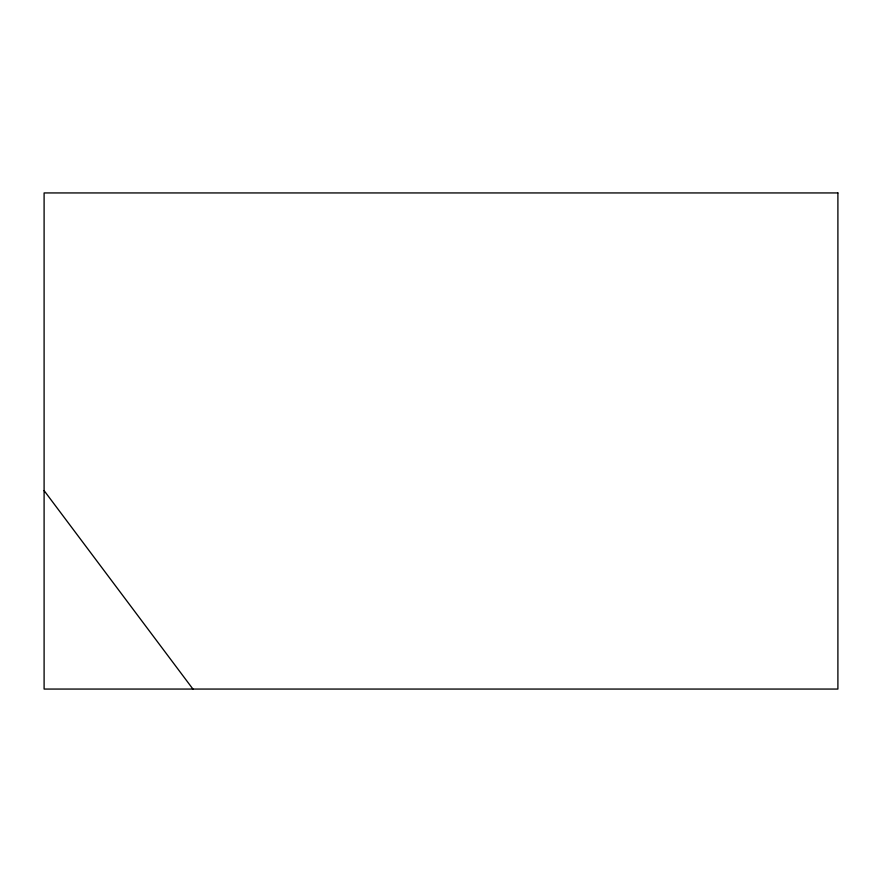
<?xml version="1.0" encoding="UTF-8"?>
<svg xmlns="http://www.w3.org/2000/svg" width="882" height="882" viewBox="0 0 882 882"><rect width="100%" height="100%" fill="white"/><g stroke="black" fill="none" stroke-linecap="round" stroke-linejoin="round"><path stroke-width="1.32" d="M44.1 490.613L192.938 689.062M837.9 192.938L44.1 192.938L44.1 689.062L837.9 689.062L837.9 192.938"/></g></svg>
